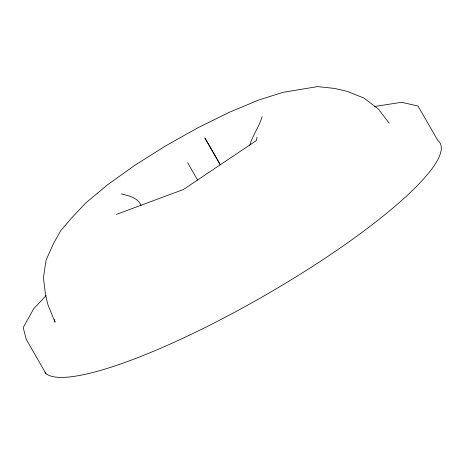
<?xml version="1.0" encoding="UTF-8"?>
<svg xmlns="http://www.w3.org/2000/svg" width="464" height="464" viewBox="0 0 464 464"><rect width="100%" height="100%" fill="white"/><g stroke="black" fill="none" stroke-linecap="round" stroke-linejoin="round"><path stroke-width="0.7" d="M257.102 137.182L256.25 140.656L183.379 189.527L116.394 214.397M262.137 116.655C259.225 126.637 252.665 135.279 249.725 145.336M46.168 295.539L33.733 308.699L23.2 327.578L26.222 339.312L45.948 373.613M374.5 106.482L401.679 102.283L418.052 106.07L437.778 140.372A228.648 44.805 -29.9 0 1 276.335 288.753A228.648 44.805 -29.9 0 1 44.892 372.644M121.429 193.871C128.783 195.866 138.179 197.536 141.097 205.72M389.244 123.221L378.247 108.912L363.88 98.032L347.113 91.327L334.631 88.438L317.66 86.6L282.988 92.33L258.715 100.021L229.674 112.12L197.85 127.803L165.41 146.003L134.566 165.474L107.416 184.898L85.811 202.942L71.224 218.382L60.639 230.788L53.285 243.977L46.04 260.223L43.43 277.803L45.617 295.516L48.163 305.399L55.036 322.161L54.346 319.493M220.336 164.83L204.862 137.918L220.267 164.737M187.624 162.667L197.687 180.171"/></g></svg>
